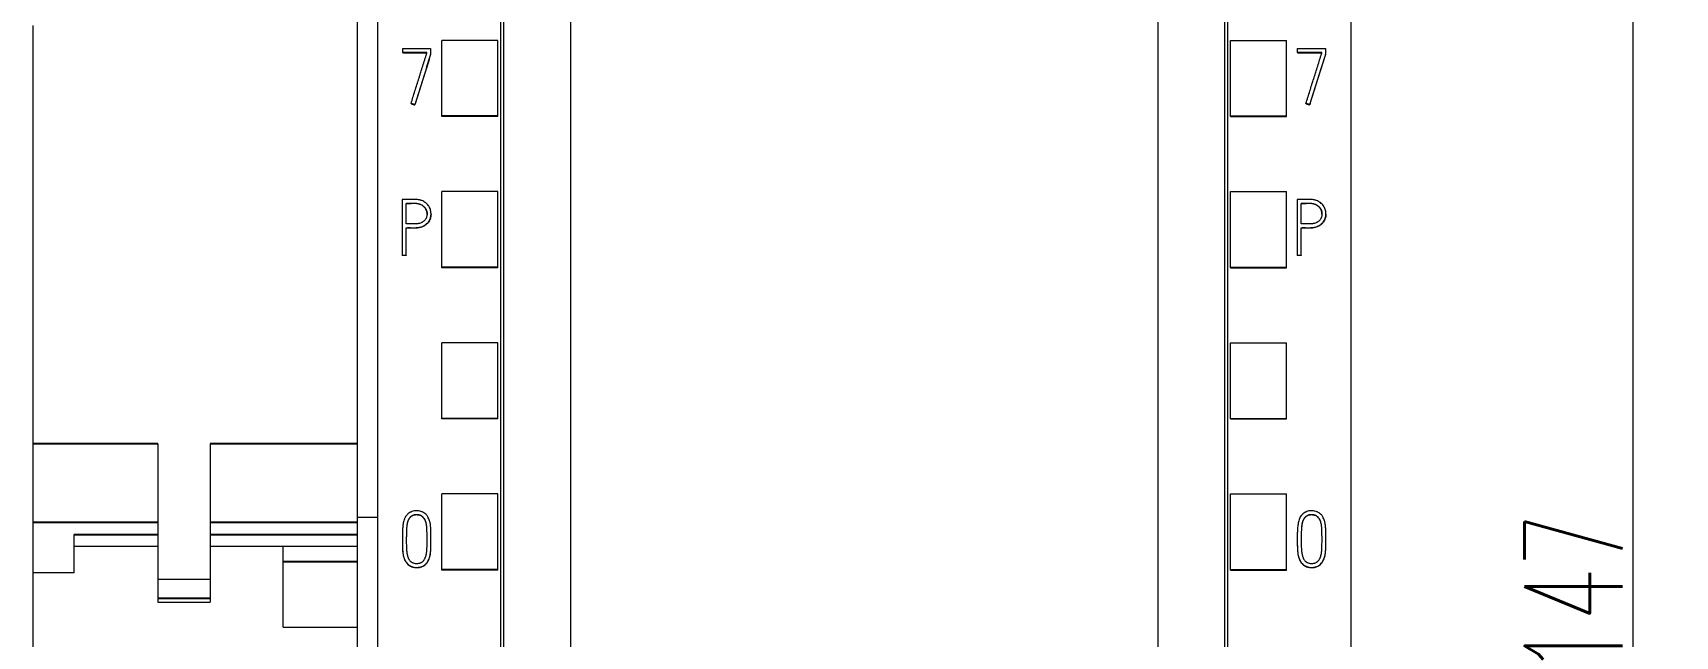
# Model space of a CAD drawing. Header units: millimetres. Extents: x 0 to 594, y 0 to 420.
# Drawn here: x 223 to 281.8, y 297.6 to 319.1 of the extents above; entities that cross this region are included whole.
import ezdxf

# ---------------------------------------------------------------- set-up
doc = ezdxf.new("R2010")
doc.units = ezdxf.units.MM
doc.layers.add('1', color=7, linetype='Continuous')
doc.layers.add('106', color=7, linetype='Continuous')
doc.styles.add('latin_extended', font='simplex.shx')
doc.dimstyles.get("Standard").update_dxf_attribs({"dimtxt": 0.18, "dimasz": 0.18, "dimexe": 0.18, "dimexo": 0.0625, "dimgap": 0.09, "dimtad": 0, "dimtih": 1, "dimtoh": 1, "dimdec": 4, "dimzin": 0, "dimdsep": 46, "dimtxsty": 'Standard', "dimcen": 0.09, "dimadec": 0, "dimazin": 0, "dimtfac": 1, "dimtdec": 4, "dimtofl": 0, "dimtmove": 0, "dimatfit": 3, "dimfxl": 1, "dimtolj": 1, "dimtzin": 0, "dimarcsym": 0})

# ---------------------------------------------------------------- blocks, each defined once
blk = doc.blocks.new('_U1')
at = {"layer": '106', "color": 7, "lineweight": 13}
for p, q in [((265.171041, 372.600565), (281.770981, 372.600565)), ((280.270981, 225.600565), (280.270981, 372.600565)), ((268.571777, 225.600565), (281.770981, 225.600565))]:
    blk.add_line(p, q, dxfattribs=at)
at = {"layer": '106', "color": 7, "lineweight": 25}
for points in [[(280.270981, 372.600565), (280.731765, 369.100567), (279.810197, 369.100564)], [(280.270981, 225.600565), (279.810197, 229.100564), (280.731765, 229.100567)]]:
    blk.add_solid(points, dxfattribs=at)
at = {"layer": '106', "color": 7, "linetype": 'Continuous', "lineweight": 18, "insert": (279.885428, 296.176223), "char_height": 3.5, "attachment_point": 7, "rotation": 90, "line_spacing_factor": 0.963855, "style": 'latin_extended'}
blk.add_mtext('\\W0.6447;147', dxfattribs=at)

msp = doc.modelspace()

# ---------------------------------------------------------------- linework, layer by layer
at = {"layer": '1', "color": 7, "linetype": 'Continuous', "lineweight": 13}
for p, q in [((235.371, 360.281), (235.371, 246.863)), ((270.171, 360.281), (270.171, 246.863)), ((239.771, 358.001), (239.771, 249.185)), ((265.771, 249.185), (265.771, 358.001)), ((234.646, 319.901), (234.646, 301.834)), ((223.046, 319.409), (223.046, 304.465)), ((236.272, 318.44), (236.272, 318.581)), ((236.272, 318.581), (237.27, 318.581)), ((237.132, 318.44), (236.272, 318.44)), ((236.272, 318.44), (236.272, 318.434)), ((236.272, 318.434), (237.132, 318.434)), ((237.132, 318.401), (237.132, 318.44)), ((237.27, 318.581), (237.27, 318.379)), ((237.27, 318.379), (237.27, 318.373)), ((237.671, 316.173), (237.671, 318.875)), ((239.671, 318.875), (237.671, 318.875)), ((239.671, 316.173), (239.671, 318.875)), ((265.871, 316.173), (265.871, 318.875)), ((265.871, 318.875), (267.871, 318.875)), ((267.871, 316.173), (267.871, 318.875)), ((268.272, 318.44), (268.272, 318.581)), ((268.272, 318.581), (269.27, 318.581)), ((268.272, 318.44), (268.272, 318.434)), ((269.132, 318.44), (268.272, 318.44)), ((268.272, 318.434), (269.132, 318.434)), ((269.132, 318.401), (269.132, 318.44)), ((269.27, 318.581), (269.27, 318.379)), ((269.27, 318.379), (269.27, 318.373)), ((236.569, 316.62), (236.569, 316.614)), ((236.702, 316.576), (236.702, 316.57)), ((268.569, 316.62), (268.569, 316.614)), ((268.702, 316.576), (268.702, 316.57)), ((239.671, 316.173), (237.671, 316.173)), ((237.671, 316.15), (237.671, 316.173)), ((239.671, 316.15), (237.671, 316.15)), ((239.671, 316.15), (239.671, 316.173)), ((265.871, 316.15), (265.871, 316.173)), ((265.871, 316.173), (267.871, 316.173)), ((265.871, 316.15), (267.871, 316.15)), ((267.871, 316.15), (267.871, 316.173)), ((236.258, 313.193), (236.258, 311.198)), ((236.399, 312.318), (236.399, 313.052)), ((237.671, 310.771), (237.671, 313.473)), ((239.671, 313.473), (237.671, 313.473)), ((239.671, 310.771), (239.671, 313.473)), ((265.871, 310.771), (265.871, 313.473)), ((265.871, 313.473), (267.871, 313.473)), ((267.871, 310.771), (267.871, 313.473)), ((268.258, 313.193), (268.258, 311.198)), ((268.399, 312.318), (268.399, 313.052)), ((237.284, 312.666), (237.284, 312.672)), ((269.284, 312.666), (269.284, 312.672)), ((236.399, 311.198), (236.399, 312.177)), ((268.399, 311.198), (268.399, 312.177)), ((236.258, 311.198), (236.258, 311.192)), ((236.258, 311.198), (236.399, 311.198)), ((236.399, 311.192), (236.258, 311.192)), ((236.399, 311.198), (236.399, 311.192)), ((239.671, 310.771), (237.671, 310.771)), ((237.671, 310.75), (237.671, 310.771)), ((239.671, 310.75), (237.671, 310.75)), ((239.671, 310.75), (239.671, 310.771)), ((265.871, 310.75), (265.871, 310.771)), ((265.871, 310.771), (267.871, 310.771)), ((265.871, 310.75), (267.871, 310.75)), ((267.871, 310.75), (267.871, 310.771)), ((268.258, 311.198), (268.399, 311.198)), ((268.258, 311.198), (268.258, 311.192)), ((268.399, 311.192), (268.258, 311.192)), ((268.399, 311.198), (268.399, 311.192)), ((237.671, 305.37), (237.671, 308.071)), ((239.671, 308.071), (237.671, 308.071)), ((239.671, 305.37), (239.671, 308.071)), ((265.871, 305.37), (265.871, 308.071)), ((265.871, 308.071), (267.871, 308.071)), ((267.871, 305.37), (267.871, 308.071)), ((239.671, 305.37), (237.671, 305.37)), ((237.671, 305.35), (237.671, 305.37)), ((239.671, 305.35), (237.671, 305.35)), ((239.671, 305.35), (239.671, 305.37)), ((265.871, 305.37), (267.871, 305.37)), ((265.871, 305.35), (265.871, 305.37)), ((265.871, 305.35), (267.871, 305.35)), ((267.871, 305.35), (267.871, 305.37)), ((227.511, 304.465), (227.511, 299.629)), ((229.381, 304.465), (229.381, 299.629)), ((237.671, 299.968), (237.671, 302.67)), ((239.671, 302.67), (237.671, 302.67)), ((239.671, 299.968), (239.671, 302.67)), ((265.871, 299.968), (265.871, 302.67)), ((265.871, 302.67), (267.871, 302.67)), ((267.871, 299.968), (267.871, 302.67)), ((223.046, 301.646), (223.046, 299.853)), ((234.646, 301.834), (234.646, 296.044)), ((235.371, 301.834), (234.646, 301.834)), ((224.519, 299.853), (224.519, 301.223)), ((224.519, 300.801), (227.511, 300.801)), ((224.519, 300.801), (227.511, 300.801)), ((229.381, 300.801), (231.997, 300.801)), ((229.381, 300.801), (234.646, 300.801)), ((231.997, 300.262), (231.997, 300.801)), ((231.997, 300.801), (234.646, 300.801)), ((236.259, 301.069), (236.259, 301.063)), ((237.283, 301.021), (237.283, 301.027)), ((268.259, 301.069), (268.259, 301.063)), ((269.283, 301.021), (269.283, 301.027)), ((231.997, 297.915), (231.997, 300.262)), ((223.046, 299.853), (223.046, 262.501)), ((224.519, 299.853), (223.046, 299.853)), ((227.511, 299.629), (227.511, 298.952)), ((227.511, 299.629), (229.381, 299.629)), ((229.381, 299.629), (229.381, 298.952)), ((237.671, 299.95), (237.671, 299.968)), ((239.671, 299.968), (237.671, 299.968)), ((239.671, 299.95), (237.671, 299.95)), ((239.671, 299.95), (239.671, 299.968)), ((265.871, 299.95), (265.871, 299.968)), ((265.871, 299.968), (267.871, 299.968)), ((265.871, 299.95), (267.871, 299.95)), ((267.871, 299.95), (267.871, 299.968)), ((227.511, 298.801), (229.381, 298.801)), ((231.997, 297.915), (234.646, 297.915))]:
    msp.add_line(p, q, dxfattribs=at)
at = {"layer": '1', "color": 7, "linetype": 'Continuous', "lineweight": 25}
for p, q in [((227.511, 304.465), (223.046, 304.465)), ((234.646, 304.465), (229.381, 304.465)), ((227.511, 301.646), (223.046, 301.646)), ((234.646, 301.646), (229.381, 301.646)), ((224.519, 301.223), (227.511, 301.223)), ((229.381, 301.223), (234.646, 301.223)), ((231.997, 300.262), (234.646, 300.262)), ((227.511, 298.952), (229.381, 298.952))]:
    msp.add_line(p, q, dxfattribs=at)
at = {"layer": '1', "color": 7, "linetype": 'Continuous', "lineweight": 13}
for centre, major_axis, ratio, start_param, end_param in [((232.282, 240.702), (313.738, 999.409), 0.017713, 1.498557, 1.500366), ((232.353, 241.832), (311.41, 991.927), 0.017584, 1.499077, 1.5009), ((264.248, 240.147), (314.869, 1003.042), 0.017776, 1.498303, 1.500106), ((264.302, 240.999), (313.115, 997.405), 0.01768, 1.498694, 1.500508)]:
    msp.add_ellipse(centre, major_axis=major_axis, ratio=ratio, start_param=start_param, end_param=end_param, dxfattribs=at)
for points, knots in [([(239.871, 358.186), (239.871, 355.142), (239.871, 345.572), (239.871, 331.402), (239.871, 316.836), (239.871, 302.626), (239.871, 288.332), (239.871, 272.845), (239.871, 260.206), (239.871, 252.241), (239.871, 248.9)], [0, 0, 0, 0, 0.083934, 0.263736, 0.389889, 0.484142, 0.653794, 0.78188, 0.908517, 1, 1, 1, 1]), ([(265.671, 248.9), (265.671, 252.241), (265.671, 260.206), (265.671, 272.845), (265.671, 288.332), (265.671, 302.626), (265.671, 316.836), (265.671, 331.402), (265.671, 345.572), (265.671, 355.142), (265.671, 358.186)], [0, 0, 0, 0, 0.091483, 0.21812, 0.346206, 0.515858, 0.610111, 0.736264, 0.916066, 1, 1, 1, 1]), ([(242.271, 355.121), (242.271, 353.098), (242.271, 344.549), (242.271, 331.402), (242.271, 316.836), (242.271, 302.626), (242.271, 288.332), (242.271, 272.845), (242.271, 260.087), (242.271, 251.205), (242.271, 246.948), (242.271, 246.15)], [0, 0, 0, 0, 0.055935, 0.236292, 0.362833, 0.457376, 0.627551, 0.756032, 0.883059, 0.978086, 1, 1, 1, 1]), ([(263.271, 355.121), (263.271, 353.098), (263.271, 344.549), (263.271, 331.402), (263.271, 316.836), (263.271, 302.626), (263.271, 288.332), (263.271, 272.845), (263.271, 260.087), (263.271, 251.205), (263.271, 246.948), (263.271, 246.15)], [0, 0, 0, 0, 0.055935, 0.236292, 0.362833, 0.457376, 0.627551, 0.756032, 0.883059, 0.978086, 1, 1, 1, 1]), ([(236.569, 316.62), (236.615, 316.768), (236.662, 316.917), (236.732, 317.14), (236.756, 317.214), (236.802, 317.363), (236.825, 317.437), (236.86, 317.548), (236.872, 317.585), (236.896, 317.659), (236.907, 317.697), (236.943, 317.808), (236.966, 317.882), (237.013, 318.031), (237.036, 318.105), (237.071, 318.216), (237.083, 318.253), (237.101, 318.309), (237.107, 318.327), (237.116, 318.355), (237.119, 318.364), (237.125, 318.383), (237.128, 318.392), (237.132, 318.401)], [0, 0, 0, 0, 0.25, 0.25, 0.375, 0.375, 0.5, 0.5, 0.5625, 0.5625, 0.625, 0.625, 0.75, 0.75, 0.875, 0.875, 0.9375, 0.9375, 0.96875, 0.96875, 0.984375, 0.984375, 1, 1, 1, 1]), ([(268.569, 316.62), (268.615, 316.768), (268.662, 316.917), (268.732, 317.14), (268.756, 317.214), (268.802, 317.363), (268.825, 317.437), (268.86, 317.548), (268.872, 317.585), (268.896, 317.659), (268.907, 317.697), (268.943, 317.808), (268.966, 317.882), (269.013, 318.031), (269.036, 318.105), (269.071, 318.216), (269.083, 318.253), (269.101, 318.309), (269.107, 318.327), (269.116, 318.355), (269.119, 318.364), (269.125, 318.383), (269.128, 318.392), (269.132, 318.401)], [0, 0, 0, 0, 0.25, 0.25, 0.375, 0.375, 0.5, 0.5, 0.5625, 0.5625, 0.625, 0.625, 0.75, 0.75, 0.875, 0.875, 0.9375, 0.9375, 0.96875, 0.96875, 0.984375, 0.984375, 1, 1, 1, 1]), ([(236.399, 312.177), (236.451, 312.177), (236.503, 312.178), (236.606, 312.177), (236.658, 312.176), (236.735, 312.178), (236.761, 312.179), (236.799, 312.182), (236.812, 312.183), (236.838, 312.187), (236.851, 312.189), (236.889, 312.196), (236.914, 312.202), (236.963, 312.218), (236.987, 312.227), (237.022, 312.245), (237.034, 312.251), (237.056, 312.264), (237.067, 312.271), (237.099, 312.293), (237.119, 312.309), (237.147, 312.336), (237.156, 312.345), (237.173, 312.364), (237.182, 312.374), (237.205, 312.405), (237.219, 312.427), (237.237, 312.461), (237.242, 312.473), (237.252, 312.497), (237.257, 312.509), (237.269, 312.546), (237.274, 312.571), (237.28, 312.609), (237.282, 312.622), (237.284, 312.648), (237.284, 312.661), (237.284, 312.7), (237.282, 312.725), (237.276, 312.763), (237.274, 312.776), (237.268, 312.801), (237.265, 312.814), (237.253, 312.851), (237.244, 312.875), (237.227, 312.91), (237.221, 312.921), (237.208, 312.943), (237.201, 312.954), (237.179, 312.986), (237.162, 313.006), (237.127, 313.043), (237.108, 313.061), (237.077, 313.084), (237.066, 313.092), (237.044, 313.106), (237.033, 313.113), (236.999, 313.131), (236.976, 313.142), (236.939, 313.155), (236.927, 313.159), (236.902, 313.167), (236.889, 313.17), (236.827, 313.184), (236.775, 313.19), (236.698, 313.194), (236.672, 313.195), (236.62, 313.195), (236.569, 313.194), (236.517, 313.193), (236.465, 313.192), (236.387, 313.192), (236.31, 313.193), (236.258, 313.193)], [0, 0, 0, 0, 0.0625, 0.0625, 0.125, 0.125, 0.15625, 0.15625, 0.171875, 0.171875, 0.1875, 0.1875, 0.21875, 0.21875, 0.25, 0.25, 0.265625, 0.265625, 0.28125, 0.28125, 0.3125, 0.3125, 0.328125, 0.328125, 0.34375, 0.34375, 0.375, 0.375, 0.390625, 0.390625, 0.40625, 0.40625, 0.4375, 0.4375, 0.453125, 0.453125, 0.46875, 0.46875, 0.5, 0.5, 0.515625, 0.515625, 0.53125, 0.53125, 0.5625, 0.5625, 0.578125, 0.578125, 0.59375, 0.59375, 0.625, 0.625, 0.65625, 0.65625, 0.671875, 0.671875, 0.6875, 0.6875, 0.71875, 0.71875, 0.734375, 0.734375, 0.75, 0.75, 0.8125, 0.8125, 0.84375, 0.84375, 0.875, 0.90625, 0.90625, 0.9375, 1, 1, 1, 1]), ([(236.399, 313.052), (236.438, 313.052), (236.477, 313.052), (236.535, 313.051), (236.554, 313.052), (236.593, 313.052), (236.612, 313.053), (236.67, 313.054), (236.709, 313.055), (236.767, 313.051), (236.786, 313.049), (236.825, 313.042), (236.844, 313.038), (236.872, 313.029), (236.882, 313.026), (236.901, 313.019), (236.91, 313.015), (236.937, 313.003), (236.954, 312.994), (236.979, 312.978), (236.988, 312.972), (237.004, 312.96), (237.011, 312.954), (237.034, 312.934), (237.047, 312.92), (237.066, 312.897), (237.072, 312.89), (237.084, 312.873), (237.089, 312.865), (237.104, 312.839), (237.112, 312.821), (237.123, 312.793), (237.126, 312.784), (237.131, 312.765), (237.134, 312.755), (237.139, 312.726), (237.142, 312.706), (237.143, 312.676), (237.143, 312.666), (237.142, 312.647), (237.141, 312.637), (237.137, 312.607), (237.133, 312.588), (237.124, 312.56), (237.121, 312.55), (237.113, 312.532), (237.109, 312.523), (237.095, 312.496), (237.084, 312.48), (237.066, 312.456), (237.059, 312.449), (237.046, 312.434), (237.038, 312.427), (237.016, 312.407), (237, 312.395), (236.975, 312.38), (236.966, 312.375), (236.949, 312.365), (236.94, 312.361), (236.912, 312.349), (236.893, 312.343), (236.865, 312.335), (236.855, 312.333), (236.835, 312.329), (236.825, 312.327), (236.796, 312.323), (236.776, 312.321), (236.736, 312.319), (236.717, 312.318), (236.677, 312.318), (236.637, 312.318), (236.598, 312.318), (236.558, 312.318), (236.538, 312.319), (236.479, 312.319), (236.439, 312.318), (236.399, 312.318)], [0, 0, 0, 0, 0.0625, 0.0625, 0.09375, 0.09375, 0.125, 0.125, 0.1875, 0.1875, 0.21875, 0.21875, 0.25, 0.25, 0.265625, 0.265625, 0.28125, 0.28125, 0.3125, 0.3125, 0.328125, 0.328125, 0.34375, 0.34375, 0.375, 0.375, 0.390625, 0.390625, 0.40625, 0.40625, 0.4375, 0.4375, 0.453125, 0.453125, 0.46875, 0.46875, 0.5, 0.5, 0.515625, 0.515625, 0.53125, 0.53125, 0.5625, 0.5625, 0.578125, 0.578125, 0.59375, 0.59375, 0.625, 0.625, 0.640625, 0.640625, 0.65625, 0.65625, 0.6875, 0.6875, 0.703125, 0.703125, 0.71875, 0.71875, 0.75, 0.75, 0.765625, 0.765625, 0.78125, 0.78125, 0.8125, 0.8125, 0.84375, 0.84375, 0.875, 0.90625, 0.90625, 0.9375, 0.9375, 1, 1, 1, 1]), ([(237.143, 312.667), (237.143, 312.67), (237.143, 312.673), (237.142, 312.686), (237.142, 312.696), (237.14, 312.715), (237.138, 312.725), (237.133, 312.754), (237.127, 312.773), (237.117, 312.801), (237.114, 312.81), (237.105, 312.828), (237.092, 312.855), (237.076, 312.879), (237.057, 312.903), (237.051, 312.91), (237.037, 312.924), (237.03, 312.931), (237.008, 312.951), (236.992, 312.963), (236.967, 312.979), (236.959, 312.985), (236.941, 312.994), (236.932, 312.999), (236.905, 313.011), (236.887, 313.019), (236.849, 313.03), (236.83, 313.035), (236.791, 313.042), (236.771, 313.044), (236.713, 313.048), (236.673, 313.048), (236.615, 313.047), (236.595, 313.046), (236.556, 313.045), (236.536, 313.045), (236.478, 313.045), (236.439, 313.046), (236.399, 313.045)], [0, 0, 0, 0, 0.009533, 0.009533, 0.040485, 0.040485, 0.071437, 0.071437, 0.133342, 0.133342, 0.164294, 0.164294, 0.195246, 0.25715, 0.25715, 0.288102, 0.288102, 0.319054, 0.319054, 0.380958, 0.380958, 0.41191, 0.41191, 0.442862, 0.442862, 0.504767, 0.504767, 0.566671, 0.566671, 0.628575, 0.628575, 0.752383, 0.752383, 0.814287, 0.814287, 0.876192, 0.876192, 1, 1, 1, 1]), ([(268.399, 312.177), (268.451, 312.177), (268.503, 312.178), (268.606, 312.177), (268.658, 312.176), (268.735, 312.178), (268.761, 312.179), (268.799, 312.182), (268.812, 312.183), (268.838, 312.187), (268.851, 312.189), (268.889, 312.196), (268.914, 312.202), (268.963, 312.218), (268.987, 312.227), (269.022, 312.245), (269.034, 312.251), (269.056, 312.264), (269.067, 312.271), (269.099, 312.293), (269.119, 312.309), (269.147, 312.336), (269.156, 312.345), (269.173, 312.364), (269.182, 312.374), (269.205, 312.405), (269.219, 312.427), (269.237, 312.461), (269.242, 312.473), (269.252, 312.497), (269.257, 312.509), (269.269, 312.546), (269.274, 312.571), (269.28, 312.609), (269.282, 312.622), (269.284, 312.648), (269.284, 312.661), (269.284, 312.7), (269.282, 312.725), (269.276, 312.763), (269.274, 312.776), (269.268, 312.801), (269.265, 312.814), (269.253, 312.851), (269.244, 312.875), (269.227, 312.91), (269.221, 312.921), (269.208, 312.943), (269.201, 312.954), (269.179, 312.986), (269.162, 313.006), (269.127, 313.043), (269.108, 313.061), (269.077, 313.084), (269.066, 313.092), (269.044, 313.106), (269.033, 313.113), (268.999, 313.131), (268.976, 313.142), (268.939, 313.155), (268.927, 313.159), (268.902, 313.167), (268.889, 313.17), (268.827, 313.184), (268.775, 313.19), (268.698, 313.194), (268.672, 313.195), (268.62, 313.195), (268.569, 313.194), (268.517, 313.193), (268.465, 313.192), (268.387, 313.192), (268.31, 313.193), (268.258, 313.193)], [0, 0, 0, 0, 0.0625, 0.0625, 0.125, 0.125, 0.15625, 0.15625, 0.171875, 0.171875, 0.1875, 0.1875, 0.21875, 0.21875, 0.25, 0.25, 0.265625, 0.265625, 0.28125, 0.28125, 0.3125, 0.3125, 0.328125, 0.328125, 0.34375, 0.34375, 0.375, 0.375, 0.390625, 0.390625, 0.40625, 0.40625, 0.4375, 0.4375, 0.453125, 0.453125, 0.46875, 0.46875, 0.5, 0.5, 0.515625, 0.515625, 0.53125, 0.53125, 0.5625, 0.5625, 0.578125, 0.578125, 0.59375, 0.59375, 0.625, 0.625, 0.65625, 0.65625, 0.671875, 0.671875, 0.6875, 0.6875, 0.71875, 0.71875, 0.734375, 0.734375, 0.75, 0.75, 0.8125, 0.8125, 0.84375, 0.84375, 0.875, 0.90625, 0.90625, 0.9375, 1, 1, 1, 1]), ([(268.399, 313.052), (268.438, 313.052), (268.477, 313.052), (268.535, 313.051), (268.554, 313.052), (268.593, 313.052), (268.612, 313.053), (268.67, 313.054), (268.709, 313.055), (268.767, 313.051), (268.786, 313.049), (268.825, 313.042), (268.844, 313.038), (268.872, 313.029), (268.882, 313.026), (268.901, 313.019), (268.91, 313.015), (268.937, 313.003), (268.954, 312.994), (268.979, 312.978), (268.988, 312.972), (269.004, 312.96), (269.011, 312.954), (269.034, 312.934), (269.047, 312.92), (269.066, 312.897), (269.072, 312.89), (269.084, 312.873), (269.089, 312.865), (269.104, 312.839), (269.112, 312.821), (269.123, 312.793), (269.126, 312.784), (269.131, 312.765), (269.134, 312.755), (269.139, 312.726), (269.142, 312.706), (269.143, 312.676), (269.143, 312.666), (269.142, 312.647), (269.141, 312.637), (269.137, 312.607), (269.133, 312.588), (269.124, 312.56), (269.121, 312.55), (269.113, 312.532), (269.109, 312.523), (269.095, 312.496), (269.084, 312.48), (269.066, 312.456), (269.059, 312.449), (269.046, 312.434), (269.038, 312.427), (269.016, 312.407), (269, 312.395), (268.975, 312.38), (268.966, 312.375), (268.949, 312.365), (268.94, 312.361), (268.912, 312.349), (268.893, 312.343), (268.865, 312.335), (268.855, 312.333), (268.835, 312.329), (268.825, 312.327), (268.796, 312.323), (268.776, 312.321), (268.736, 312.319), (268.717, 312.318), (268.677, 312.318), (268.637, 312.318), (268.598, 312.318), (268.558, 312.318), (268.538, 312.319), (268.479, 312.319), (268.439, 312.318), (268.399, 312.318)], [0, 0, 0, 0, 0.0625, 0.0625, 0.09375, 0.09375, 0.125, 0.125, 0.1875, 0.1875, 0.21875, 0.21875, 0.25, 0.25, 0.265625, 0.265625, 0.28125, 0.28125, 0.3125, 0.3125, 0.328125, 0.328125, 0.34375, 0.34375, 0.375, 0.375, 0.390625, 0.390625, 0.40625, 0.40625, 0.4375, 0.4375, 0.453125, 0.453125, 0.46875, 0.46875, 0.5, 0.5, 0.515625, 0.515625, 0.53125, 0.53125, 0.5625, 0.5625, 0.578125, 0.578125, 0.59375, 0.59375, 0.625, 0.625, 0.640625, 0.640625, 0.65625, 0.65625, 0.6875, 0.6875, 0.703125, 0.703125, 0.71875, 0.71875, 0.75, 0.75, 0.765625, 0.765625, 0.78125, 0.78125, 0.8125, 0.8125, 0.84375, 0.84375, 0.875, 0.90625, 0.90625, 0.9375, 0.9375, 1, 1, 1, 1]), ([(269.143, 312.667), (269.143, 312.67), (269.143, 312.673), (269.142, 312.686), (269.142, 312.696), (269.14, 312.715), (269.138, 312.725), (269.133, 312.754), (269.127, 312.773), (269.117, 312.801), (269.114, 312.81), (269.105, 312.828), (269.092, 312.855), (269.076, 312.879), (269.057, 312.903), (269.051, 312.91), (269.037, 312.924), (269.03, 312.931), (269.008, 312.951), (268.992, 312.963), (268.967, 312.979), (268.959, 312.985), (268.941, 312.994), (268.932, 312.999), (268.905, 313.011), (268.887, 313.019), (268.849, 313.03), (268.83, 313.035), (268.791, 313.042), (268.771, 313.044), (268.713, 313.048), (268.673, 313.048), (268.615, 313.047), (268.595, 313.046), (268.556, 313.045), (268.536, 313.045), (268.478, 313.045), (268.439, 313.046), (268.399, 313.045)], [0, 0, 0, 0, 0.009533, 0.009533, 0.040485, 0.040485, 0.071437, 0.071437, 0.133342, 0.133342, 0.164294, 0.164294, 0.195246, 0.25715, 0.25715, 0.288102, 0.288102, 0.319054, 0.319054, 0.380958, 0.380958, 0.41191, 0.41191, 0.442862, 0.442862, 0.504767, 0.504767, 0.566671, 0.566671, 0.628575, 0.628575, 0.752383, 0.752383, 0.814287, 0.814287, 0.876192, 0.876192, 1, 1, 1, 1]), ([(237.284, 312.667), (237.284, 312.642), (237.282, 312.617), (237.277, 312.579), (237.274, 312.566), (237.268, 312.541), (237.265, 312.529), (237.253, 312.492), (237.243, 312.468), (237.22, 312.422), (237.206, 312.4), (237.182, 312.369), (237.174, 312.359), (237.157, 312.34), (237.148, 312.331), (237.12, 312.304), (237.1, 312.288), (237.068, 312.265), (237.057, 312.258), (237.034, 312.245), (237.023, 312.239), (236.988, 312.222), (236.964, 312.212), (236.927, 312.2), (236.915, 312.196), (236.89, 312.19), (236.877, 312.187), (236.813, 312.176), (236.762, 312.172), (236.658, 312.17), (236.607, 312.171), (236.503, 312.172), (236.451, 312.171), (236.399, 312.171)], [0, 0, 0, 0, 0.065171, 0.065171, 0.098558, 0.098558, 0.131944, 0.131944, 0.198718, 0.198718, 0.265491, 0.265491, 0.298878, 0.298878, 0.332265, 0.332265, 0.399038, 0.399038, 0.432425, 0.432425, 0.465812, 0.465812, 0.532585, 0.532585, 0.565972, 0.565972, 0.599359, 0.599359, 0.732906, 0.732906, 0.866453, 0.866453, 1, 1, 1, 1]), ([(269.284, 312.667), (269.284, 312.642), (269.282, 312.617), (269.277, 312.579), (269.274, 312.566), (269.268, 312.541), (269.265, 312.529), (269.253, 312.492), (269.243, 312.468), (269.22, 312.422), (269.206, 312.4), (269.182, 312.369), (269.174, 312.359), (269.157, 312.34), (269.148, 312.331), (269.12, 312.304), (269.1, 312.288), (269.068, 312.265), (269.057, 312.258), (269.034, 312.245), (269.023, 312.239), (268.988, 312.222), (268.964, 312.212), (268.927, 312.2), (268.915, 312.196), (268.89, 312.19), (268.877, 312.187), (268.813, 312.176), (268.762, 312.172), (268.658, 312.17), (268.607, 312.171), (268.503, 312.172), (268.451, 312.171), (268.399, 312.171)], [0, 0, 0, 0, 0.065171, 0.065171, 0.098558, 0.098558, 0.131944, 0.131944, 0.198718, 0.198718, 0.265491, 0.265491, 0.298878, 0.298878, 0.332265, 0.332265, 0.399038, 0.399038, 0.432425, 0.432425, 0.465812, 0.465812, 0.532585, 0.532585, 0.565972, 0.565972, 0.599359, 0.599359, 0.732906, 0.732906, 0.866453, 0.866453, 1, 1, 1, 1]), ([(236.6, 302.041), (236.625, 302.05), (236.651, 302.057), (236.704, 302.067), (236.731, 302.069), (236.785, 302.07), (236.812, 302.068), (236.865, 302.061), (236.892, 302.055), (236.931, 302.044), (236.943, 302.04), (236.969, 302.03), (236.993, 302.02), (237.017, 302.007), (237.034, 301.997), (237.04, 301.993), (237.051, 301.985), (237.057, 301.982), (237.084, 301.961), (237.103, 301.943), (237.13, 301.912), (237.138, 301.902), (237.154, 301.88), (237.161, 301.869), (237.182, 301.834), (237.194, 301.81), (237.216, 301.761), (237.225, 301.736), (237.237, 301.697), (237.24, 301.684), (237.247, 301.658), (237.256, 301.619), (237.27, 301.528), (237.276, 301.448), (237.28, 301.343), (237.281, 301.29), (237.283, 301.184), (237.283, 301.131), (237.283, 301.025), (237.283, 300.919), (237.281, 300.813), (237.278, 300.707), (237.276, 300.654), (237.265, 300.549), (237.256, 300.496), (237.239, 300.431), (237.235, 300.418), (237.227, 300.392), (237.223, 300.38), (237.209, 300.342), (237.198, 300.317), (237.179, 300.281), (237.173, 300.269), (237.159, 300.246), (237.152, 300.234), (237.128, 300.202), (237.111, 300.181), (237.082, 300.153), (237.072, 300.144), (237.056, 300.132), (237.05, 300.128), (237.039, 300.12), (237.033, 300.116), (237.005, 300.099), (236.98, 300.087), (236.942, 300.073), (236.929, 300.068), (236.903, 300.061), (236.89, 300.058), (236.85, 300.05), (236.824, 300.047), (236.783, 300.045), (236.77, 300.045), (236.742, 300.046), (236.729, 300.047), (236.688, 300.052), (236.662, 300.057), (236.623, 300.067), (236.61, 300.071), (236.585, 300.08), (236.572, 300.085), (236.535, 300.102), (236.512, 300.116), (236.479, 300.14), (236.468, 300.148), (236.448, 300.167), (236.438, 300.176), (236.411, 300.206), (236.395, 300.228), (236.373, 300.262), (236.366, 300.274), (236.353, 300.297), (236.347, 300.31), (236.33, 300.346), (236.321, 300.371), (236.309, 300.41), (236.305, 300.423), (236.298, 300.449), (236.295, 300.462), (236.287, 300.502), (236.282, 300.529), (236.264, 300.662), (236.262, 300.769), (236.26, 300.929), (236.259, 300.983), (236.259, 301.09), (236.259, 301.143), (236.26, 301.25), (236.261, 301.304), (236.266, 301.411), (236.27, 301.464), (236.281, 301.57), (236.288, 301.623), (236.306, 301.701), (236.313, 301.727), (236.327, 301.766), (236.332, 301.779), (236.343, 301.804), (236.349, 301.816), (236.369, 301.852), (236.384, 301.875), (236.41, 301.907), (236.419, 301.918), (236.438, 301.937), (236.448, 301.947), (236.479, 301.974), (236.501, 301.99), (236.537, 302.012), (236.549, 302.018), (236.568, 302.027), (236.577, 302.032), (236.589, 302.036), (236.593, 302.038), (236.597, 302.039), (236.598, 302.04), (236.6, 302.041)], [0, 0, 0, 0, 0.015625, 0.015625, 0.03125, 0.03125, 0.046875, 0.046875, 0.0625, 0.0625, 0.070312, 0.070312, 0.078125, 0.085937, 0.085937, 0.089844, 0.089844, 0.09375, 0.09375, 0.109375, 0.109375, 0.117187, 0.117187, 0.125, 0.125, 0.140625, 0.140625, 0.15625, 0.15625, 0.164062, 0.164062, 0.171875, 0.1875, 0.21875, 0.21875, 0.25, 0.25, 0.28125, 0.28125, 0.3125, 0.34375, 0.34375, 0.375, 0.375, 0.40625, 0.40625, 0.414062, 0.414062, 0.421875, 0.421875, 0.4375, 0.4375, 0.445312, 0.445312, 0.453125, 0.453125, 0.46875, 0.46875, 0.476562, 0.476562, 0.480469, 0.480469, 0.484375, 0.484375, 0.5, 0.5, 0.507812, 0.507812, 0.515625, 0.515625, 0.53125, 0.53125, 0.539062, 0.539062, 0.546875, 0.546875, 0.5625, 0.5625, 0.570312, 0.570312, 0.578125, 0.578125, 0.59375, 0.59375, 0.601562, 0.601562, 0.609375, 0.609375, 0.625, 0.625, 0.632812, 0.632812, 0.640625, 0.640625, 0.65625, 0.65625, 0.664062, 0.664062, 0.671875, 0.671875, 0.6875, 0.6875, 0.75, 0.75, 0.78125, 0.78125, 0.8125, 0.8125, 0.84375, 0.84375, 0.875, 0.875, 0.90625, 0.90625, 0.921875, 0.921875, 0.929687, 0.929687, 0.9375, 0.9375, 0.953125, 0.953125, 0.960937, 0.960937, 0.96875, 0.96875, 0.984375, 0.984375, 0.992188, 0.992188, 0.996094, 0.998047, 0.999023, 0.999023, 1, 1, 1, 1]), ([(236.943, 301.888), (236.963, 301.877), (236.98, 301.863), (237.012, 301.832), (237.027, 301.814), (237.052, 301.777), (237.063, 301.758), (237.082, 301.717), (237.09, 301.696), (237.112, 301.633), (237.12, 301.589), (237.129, 301.523), (237.131, 301.501), (237.134, 301.456), (237.135, 301.434), (237.141, 301.322), (237.143, 301.233), (237.145, 301.054), (237.144, 300.965), (237.142, 300.831), (237.141, 300.764), (237.138, 300.697), (237.134, 300.652), (237.132, 300.63), (237.124, 300.563), (237.116, 300.52), (237.099, 300.455), (237.093, 300.433), (237.081, 300.402), (237.077, 300.391), (237.068, 300.371), (237.059, 300.35), (237.048, 300.331), (237.036, 300.312), (237.029, 300.303), (237.008, 300.276), (236.992, 300.261), (236.965, 300.24), (236.955, 300.234), (236.936, 300.223), (236.926, 300.218), (236.905, 300.21), (236.894, 300.206), (236.873, 300.199), (236.862, 300.197), (236.829, 300.19), (236.807, 300.188), (236.773, 300.187), (236.762, 300.187), (236.739, 300.188), (236.728, 300.189), (236.695, 300.193), (236.673, 300.198), (236.641, 300.208), (236.631, 300.212), (236.61, 300.221), (236.59, 300.232), (236.572, 300.244), (236.558, 300.255), (236.554, 300.258), (236.545, 300.266), (236.541, 300.27), (236.53, 300.282), (236.523, 300.291), (236.509, 300.309), (236.503, 300.318), (236.486, 300.347), (236.476, 300.367), (236.46, 300.409), (236.453, 300.43), (236.444, 300.462), (236.441, 300.473), (236.435, 300.495), (236.428, 300.527), (236.423, 300.56), (236.413, 300.626), (236.41, 300.67), (236.402, 300.801), (236.4, 300.89), (236.4, 301.022), (236.401, 301.066), (236.401, 301.154), (236.402, 301.287), (236.406, 301.419), (236.417, 301.529), (236.42, 301.551), (236.426, 301.594), (236.43, 301.616), (236.438, 301.648), (236.441, 301.659), (236.447, 301.68), (236.451, 301.69), (236.463, 301.721), (236.472, 301.741), (236.488, 301.77), (236.494, 301.779), (236.506, 301.797), (236.513, 301.806), (236.534, 301.832), (236.549, 301.848), (236.575, 301.869), (236.584, 301.876), (236.602, 301.888), (236.612, 301.893), (236.642, 301.907), (236.662, 301.914), (236.706, 301.923), (236.728, 301.925), (236.772, 301.926), (236.794, 301.925), (236.838, 301.921), (236.86, 301.917), (236.892, 301.909), (236.902, 301.906), (236.918, 301.9), (236.923, 301.898), (236.931, 301.894), (236.933, 301.893), (236.938, 301.89), (236.94, 301.889), (236.943, 301.888)], [0, 0, 0, 0, 0.015625, 0.015625, 0.03125, 0.03125, 0.046875, 0.046875, 0.0625, 0.0625, 0.09375, 0.09375, 0.109375, 0.109375, 0.125, 0.125, 0.1875, 0.1875, 0.25, 0.25, 0.28125, 0.296875, 0.296875, 0.3125, 0.3125, 0.34375, 0.34375, 0.359375, 0.359375, 0.367188, 0.367188, 0.375, 0.382813, 0.382813, 0.390625, 0.390625, 0.40625, 0.40625, 0.414063, 0.414063, 0.421875, 0.421875, 0.429688, 0.429688, 0.4375, 0.4375, 0.453125, 0.453125, 0.460938, 0.460938, 0.46875, 0.46875, 0.484375, 0.484375, 0.492188, 0.492188, 0.5, 0.507813, 0.507813, 0.511719, 0.511719, 0.515625, 0.515625, 0.523438, 0.523438, 0.53125, 0.53125, 0.546875, 0.546875, 0.5625, 0.5625, 0.570313, 0.570313, 0.578125, 0.59375, 0.59375, 0.625, 0.625, 0.6875, 0.6875, 0.71875, 0.71875, 0.75, 0.8125, 0.8125, 0.828125, 0.828125, 0.84375, 0.84375, 0.851563, 0.851563, 0.859375, 0.859375, 0.875, 0.875, 0.882813, 0.882813, 0.890625, 0.890625, 0.90625, 0.90625, 0.914063, 0.914063, 0.921875, 0.921875, 0.9375, 0.9375, 0.953125, 0.953125, 0.96875, 0.96875, 0.984375, 0.984375, 0.992188, 0.992188, 0.996094, 0.996094, 0.998047, 0.998047, 1, 1, 1, 1]), ([(236.943, 301.882), (236.923, 301.893), (236.902, 301.9), (236.87, 301.909), (236.859, 301.911), (236.837, 301.914), (236.826, 301.916), (236.792, 301.919), (236.77, 301.92), (236.726, 301.919), (236.703, 301.917), (236.67, 301.909), (236.659, 301.906), (236.638, 301.899), (236.628, 301.895), (236.608, 301.885), (236.598, 301.879), (236.579, 301.866), (236.571, 301.859), (236.553, 301.845), (236.545, 301.837), (236.53, 301.821), (236.522, 301.812), (236.502, 301.786), (236.489, 301.767), (236.473, 301.737), (236.468, 301.727), (236.459, 301.707), (236.455, 301.696), (236.444, 301.664), (236.438, 301.643), (236.423, 301.578), (236.418, 301.534), (236.41, 301.445), (236.407, 301.401), (236.403, 301.312), (236.402, 301.267), (236.401, 301.178), (236.401, 301.133), (236.401, 301.05), (236.4, 301.012), (236.4, 300.974)], [0, 0, 0, 0, 0.050692, 0.050692, 0.076038, 0.076038, 0.101384, 0.101384, 0.152076, 0.152076, 0.202768, 0.202768, 0.228114, 0.228114, 0.25346, 0.25346, 0.278806, 0.278806, 0.304152, 0.304152, 0.329498, 0.329498, 0.354844, 0.354844, 0.405536, 0.405536, 0.430882, 0.430882, 0.456228, 0.456228, 0.506919, 0.506919, 0.608303, 0.608303, 0.709687, 0.709687, 0.811071, 0.811071, 0.912455, 0.912455, 1, 1, 1, 1]), ([(237.144, 301.069), (237.144, 301.095), (237.144, 301.121), (237.143, 301.235), (237.14, 301.324), (237.134, 301.456), (237.131, 301.5), (237.12, 301.587), (237.111, 301.629), (237.093, 301.682), (237.089, 301.692), (237.081, 301.713), (237.077, 301.723), (237.062, 301.753), (237.051, 301.772), (237.032, 301.8), (237.026, 301.809), (237.011, 301.826), (236.996, 301.842), (236.98, 301.857), (236.967, 301.867), (236.962, 301.87), (236.953, 301.876), (236.948, 301.879), (236.943, 301.882)], [0, 0, 0, 0, 0.088977, 0.088977, 0.392651, 0.392651, 0.544488, 0.544488, 0.696326, 0.696326, 0.734285, 0.734285, 0.772244, 0.772244, 0.848163, 0.848163, 0.886122, 0.886122, 0.924081, 0.962041, 0.962041, 0.98102, 0.98102, 1, 1, 1, 1]), ([(268.6, 302.041), (268.625, 302.05), (268.651, 302.057), (268.704, 302.067), (268.731, 302.069), (268.785, 302.07), (268.812, 302.068), (268.865, 302.061), (268.892, 302.055), (268.931, 302.044), (268.943, 302.04), (268.969, 302.03), (268.993, 302.02), (269.017, 302.007), (269.034, 301.997), (269.04, 301.993), (269.051, 301.985), (269.057, 301.982), (269.084, 301.961), (269.103, 301.943), (269.13, 301.912), (269.138, 301.902), (269.154, 301.88), (269.161, 301.869), (269.182, 301.834), (269.194, 301.81), (269.216, 301.761), (269.225, 301.736), (269.237, 301.697), (269.24, 301.684), (269.247, 301.658), (269.256, 301.619), (269.27, 301.528), (269.276, 301.448), (269.28, 301.343), (269.281, 301.29), (269.283, 301.184), (269.283, 301.131), (269.283, 301.025), (269.283, 300.919), (269.281, 300.813), (269.278, 300.707), (269.276, 300.654), (269.265, 300.549), (269.256, 300.496), (269.239, 300.431), (269.235, 300.418), (269.227, 300.392), (269.223, 300.38), (269.209, 300.342), (269.198, 300.317), (269.179, 300.281), (269.173, 300.269), (269.159, 300.246), (269.152, 300.234), (269.128, 300.202), (269.111, 300.181), (269.082, 300.153), (269.072, 300.144), (269.056, 300.132), (269.05, 300.128), (269.039, 300.12), (269.033, 300.116), (269.005, 300.099), (268.98, 300.087), (268.942, 300.073), (268.929, 300.068), (268.903, 300.061), (268.89, 300.058), (268.85, 300.05), (268.824, 300.047), (268.783, 300.045), (268.77, 300.045), (268.742, 300.046), (268.729, 300.047), (268.688, 300.052), (268.662, 300.057), (268.623, 300.067), (268.61, 300.071), (268.585, 300.08), (268.572, 300.085), (268.535, 300.102), (268.512, 300.116), (268.479, 300.14), (268.468, 300.148), (268.448, 300.167), (268.438, 300.176), (268.411, 300.206), (268.395, 300.228), (268.373, 300.262), (268.366, 300.274), (268.353, 300.297), (268.347, 300.31), (268.33, 300.346), (268.321, 300.371), (268.309, 300.41), (268.305, 300.423), (268.298, 300.449), (268.295, 300.462), (268.287, 300.502), (268.282, 300.529), (268.264, 300.662), (268.262, 300.769), (268.26, 300.929), (268.259, 300.983), (268.259, 301.09), (268.259, 301.143), (268.26, 301.25), (268.261, 301.304), (268.266, 301.411), (268.27, 301.464), (268.281, 301.57), (268.288, 301.623), (268.306, 301.701), (268.313, 301.727), (268.327, 301.766), (268.332, 301.779), (268.343, 301.804), (268.349, 301.816), (268.369, 301.852), (268.384, 301.875), (268.41, 301.907), (268.419, 301.918), (268.438, 301.937), (268.448, 301.947), (268.479, 301.974), (268.501, 301.99), (268.537, 302.012), (268.549, 302.018), (268.568, 302.027), (268.577, 302.032), (268.589, 302.036), (268.593, 302.038), (268.597, 302.039), (268.598, 302.04), (268.6, 302.041)], [0, 0, 0, 0, 0.015625, 0.015625, 0.03125, 0.03125, 0.046875, 0.046875, 0.0625, 0.0625, 0.070312, 0.070312, 0.078125, 0.085937, 0.085937, 0.089844, 0.089844, 0.09375, 0.09375, 0.109375, 0.109375, 0.117187, 0.117187, 0.125, 0.125, 0.140625, 0.140625, 0.15625, 0.15625, 0.164062, 0.164062, 0.171875, 0.1875, 0.21875, 0.21875, 0.25, 0.25, 0.28125, 0.28125, 0.3125, 0.34375, 0.34375, 0.375, 0.375, 0.40625, 0.40625, 0.414062, 0.414062, 0.421875, 0.421875, 0.4375, 0.4375, 0.445312, 0.445312, 0.453125, 0.453125, 0.46875, 0.46875, 0.476562, 0.476562, 0.480469, 0.480469, 0.484375, 0.484375, 0.5, 0.5, 0.507812, 0.507812, 0.515625, 0.515625, 0.53125, 0.53125, 0.539063, 0.539063, 0.546875, 0.546875, 0.5625, 0.5625, 0.570313, 0.570313, 0.578125, 0.578125, 0.59375, 0.59375, 0.601563, 0.601563, 0.609375, 0.609375, 0.625, 0.625, 0.632813, 0.632813, 0.640625, 0.640625, 0.65625, 0.65625, 0.664063, 0.664063, 0.671875, 0.671875, 0.6875, 0.6875, 0.75, 0.75, 0.78125, 0.78125, 0.8125, 0.8125, 0.84375, 0.84375, 0.875, 0.875, 0.90625, 0.90625, 0.921875, 0.921875, 0.929688, 0.929688, 0.9375, 0.9375, 0.953125, 0.953125, 0.960938, 0.960938, 0.96875, 0.96875, 0.984375, 0.984375, 0.992187, 0.992187, 0.996094, 0.998047, 0.999023, 0.999023, 1, 1, 1, 1]), ([(268.943, 301.888), (268.963, 301.877), (268.98, 301.863), (269.012, 301.832), (269.027, 301.814), (269.052, 301.777), (269.063, 301.758), (269.082, 301.717), (269.09, 301.696), (269.112, 301.633), (269.12, 301.589), (269.129, 301.523), (269.131, 301.501), (269.134, 301.456), (269.135, 301.434), (269.141, 301.322), (269.143, 301.233), (269.145, 301.054), (269.144, 300.965), (269.142, 300.831), (269.141, 300.764), (269.138, 300.697), (269.134, 300.652), (269.132, 300.63), (269.124, 300.563), (269.116, 300.52), (269.099, 300.455), (269.093, 300.433), (269.081, 300.402), (269.077, 300.391), (269.068, 300.371), (269.059, 300.35), (269.048, 300.331), (269.036, 300.312), (269.029, 300.303), (269.008, 300.276), (268.992, 300.261), (268.965, 300.24), (268.955, 300.234), (268.936, 300.223), (268.926, 300.218), (268.905, 300.21), (268.894, 300.206), (268.873, 300.199), (268.862, 300.197), (268.829, 300.19), (268.807, 300.188), (268.773, 300.187), (268.762, 300.187), (268.739, 300.188), (268.728, 300.189), (268.695, 300.193), (268.673, 300.198), (268.641, 300.208), (268.631, 300.212), (268.61, 300.221), (268.59, 300.232), (268.572, 300.244), (268.558, 300.255), (268.554, 300.258), (268.545, 300.266), (268.541, 300.27), (268.53, 300.282), (268.523, 300.291), (268.509, 300.309), (268.503, 300.318), (268.486, 300.347), (268.476, 300.367), (268.46, 300.409), (268.453, 300.43), (268.444, 300.462), (268.441, 300.473), (268.435, 300.495), (268.428, 300.527), (268.423, 300.56), (268.413, 300.626), (268.41, 300.67), (268.402, 300.801), (268.4, 300.89), (268.4, 301.022), (268.401, 301.066), (268.401, 301.154), (268.402, 301.287), (268.406, 301.419), (268.417, 301.529), (268.42, 301.551), (268.426, 301.594), (268.43, 301.616), (268.438, 301.648), (268.441, 301.659), (268.447, 301.68), (268.451, 301.69), (268.463, 301.721), (268.472, 301.741), (268.488, 301.77), (268.494, 301.779), (268.506, 301.797), (268.513, 301.806), (268.534, 301.832), (268.549, 301.848), (268.575, 301.869), (268.584, 301.876), (268.602, 301.888), (268.612, 301.893), (268.642, 301.907), (268.662, 301.914), (268.706, 301.923), (268.728, 301.925), (268.772, 301.926), (268.794, 301.925), (268.838, 301.921), (268.86, 301.917), (268.892, 301.909), (268.902, 301.906), (268.918, 301.9), (268.923, 301.898), (268.931, 301.894), (268.933, 301.893), (268.938, 301.89), (268.94, 301.889), (268.943, 301.888)], [0, 0, 0, 0, 0.015625, 0.015625, 0.03125, 0.03125, 0.046875, 0.046875, 0.0625, 0.0625, 0.09375, 0.09375, 0.109375, 0.109375, 0.125, 0.125, 0.1875, 0.1875, 0.25, 0.25, 0.28125, 0.296875, 0.296875, 0.3125, 0.3125, 0.34375, 0.34375, 0.359375, 0.359375, 0.367188, 0.367188, 0.375, 0.382813, 0.382813, 0.390625, 0.390625, 0.40625, 0.40625, 0.414063, 0.414063, 0.421875, 0.421875, 0.429688, 0.429688, 0.4375, 0.4375, 0.453125, 0.453125, 0.460938, 0.460938, 0.46875, 0.46875, 0.484375, 0.484375, 0.492188, 0.492188, 0.5, 0.507813, 0.507813, 0.511719, 0.511719, 0.515625, 0.515625, 0.523438, 0.523438, 0.53125, 0.53125, 0.546875, 0.546875, 0.5625, 0.5625, 0.570313, 0.570313, 0.578125, 0.59375, 0.59375, 0.625, 0.625, 0.6875, 0.6875, 0.71875, 0.71875, 0.75, 0.8125, 0.8125, 0.828125, 0.828125, 0.84375, 0.84375, 0.851562, 0.851562, 0.859375, 0.859375, 0.875, 0.875, 0.882812, 0.882812, 0.890625, 0.890625, 0.90625, 0.90625, 0.914062, 0.914062, 0.921875, 0.921875, 0.9375, 0.9375, 0.953125, 0.953125, 0.96875, 0.96875, 0.984375, 0.984375, 0.992187, 0.992187, 0.996094, 0.996094, 0.998047, 0.998047, 1, 1, 1, 1]), ([(268.943, 301.882), (268.923, 301.893), (268.902, 301.9), (268.87, 301.909), (268.859, 301.911), (268.837, 301.914), (268.826, 301.916), (268.792, 301.919), (268.77, 301.92), (268.726, 301.919), (268.703, 301.917), (268.67, 301.909), (268.659, 301.906), (268.638, 301.899), (268.628, 301.895), (268.608, 301.885), (268.598, 301.879), (268.579, 301.866), (268.571, 301.859), (268.553, 301.845), (268.545, 301.837), (268.53, 301.821), (268.522, 301.812), (268.502, 301.786), (268.489, 301.767), (268.473, 301.737), (268.468, 301.727), (268.459, 301.707), (268.455, 301.696), (268.444, 301.664), (268.438, 301.643), (268.423, 301.578), (268.418, 301.534), (268.41, 301.445), (268.407, 301.401), (268.403, 301.312), (268.402, 301.267), (268.401, 301.178), (268.401, 301.133), (268.401, 301.05), (268.4, 301.012), (268.4, 300.974)], [0, 0, 0, 0, 0.050692, 0.050692, 0.076038, 0.076038, 0.101384, 0.101384, 0.152076, 0.152076, 0.202768, 0.202768, 0.228114, 0.228114, 0.25346, 0.25346, 0.278806, 0.278806, 0.304152, 0.304152, 0.329498, 0.329498, 0.354844, 0.354844, 0.405536, 0.405536, 0.430882, 0.430882, 0.456228, 0.456228, 0.506919, 0.506919, 0.608303, 0.608303, 0.709687, 0.709687, 0.811071, 0.811071, 0.912455, 0.912455, 1, 1, 1, 1]), ([(269.144, 301.069), (269.144, 301.095), (269.144, 301.121), (269.143, 301.235), (269.14, 301.324), (269.134, 301.456), (269.131, 301.5), (269.12, 301.587), (269.111, 301.629), (269.093, 301.682), (269.089, 301.692), (269.081, 301.713), (269.077, 301.723), (269.062, 301.753), (269.051, 301.772), (269.032, 301.8), (269.026, 301.809), (269.011, 301.826), (268.996, 301.842), (268.98, 301.857), (268.967, 301.867), (268.962, 301.87), (268.953, 301.876), (268.948, 301.879), (268.943, 301.882)], [0, 0, 0, 0, 0.088977, 0.088977, 0.392651, 0.392651, 0.544488, 0.544488, 0.696326, 0.696326, 0.734285, 0.734285, 0.772244, 0.772244, 0.848163, 0.848163, 0.886122, 0.886122, 0.924081, 0.962041, 0.962041, 0.98102, 0.98102, 1, 1, 1, 1]), ([(236.259, 301.063), (236.259, 300.999), (236.259, 300.935), (236.261, 300.818), (236.262, 300.764), (236.266, 300.684), (236.268, 300.657), (236.272, 300.603), (236.275, 300.576), (236.286, 300.496), (236.296, 300.443), (236.316, 300.379), (236.321, 300.366), (236.33, 300.341), (236.335, 300.329), (236.352, 300.292), (236.365, 300.268), (236.386, 300.235), (236.394, 300.224), (236.41, 300.202), (236.419, 300.191), (236.446, 300.161), (236.466, 300.143), (236.498, 300.119), (236.51, 300.112), (236.533, 300.098), (236.545, 300.092), (236.582, 300.075), (236.607, 300.065), (236.646, 300.055), (236.659, 300.052), (236.686, 300.046), (236.699, 300.044), (236.739, 300.04), (236.766, 300.039), (236.807, 300.04), (236.821, 300.041), (236.847, 300.044), (236.861, 300.046), (236.9, 300.053), (236.926, 300.06), (236.964, 300.074), (236.977, 300.08), (237.001, 300.092), (237.013, 300.098), (237.048, 300.119), (237.069, 300.135), (237.109, 300.172), (237.126, 300.193), (237.15, 300.226), (237.157, 300.237), (237.171, 300.26), (237.178, 300.272), (237.197, 300.308), (237.207, 300.333), (237.226, 300.383), (237.234, 300.409), (237.248, 300.461), (237.254, 300.487), (237.263, 300.54), (237.274, 300.62), (237.278, 300.7), (237.281, 300.806), (237.283, 300.896), (237.283, 300.985), (237.283, 301.021)], [0, 0, 0, 0, 0.074801, 0.074801, 0.137845, 0.137845, 0.169367, 0.169367, 0.200889, 0.200889, 0.263933, 0.263933, 0.279694, 0.279694, 0.295455, 0.295455, 0.326976, 0.326976, 0.342737, 0.342737, 0.358498, 0.358498, 0.39002, 0.39002, 0.405781, 0.405781, 0.421542, 0.421542, 0.453064, 0.453064, 0.468825, 0.468825, 0.484586, 0.484586, 0.516108, 0.516108, 0.531869, 0.531869, 0.54763, 0.54763, 0.579151, 0.579151, 0.594912, 0.594912, 0.610673, 0.610673, 0.642195, 0.642195, 0.673717, 0.673717, 0.689478, 0.689478, 0.705239, 0.705239, 0.736761, 0.736761, 0.768283, 0.768283, 0.799805, 0.799805, 0.831326, 0.89437, 0.89437, 0.957414, 1, 1, 1, 1]), ([(268.259, 301.063), (268.259, 300.999), (268.259, 300.935), (268.261, 300.818), (268.262, 300.764), (268.266, 300.684), (268.268, 300.657), (268.272, 300.603), (268.275, 300.576), (268.286, 300.496), (268.296, 300.443), (268.316, 300.379), (268.321, 300.366), (268.33, 300.341), (268.335, 300.329), (268.352, 300.292), (268.365, 300.268), (268.386, 300.235), (268.394, 300.224), (268.41, 300.202), (268.419, 300.191), (268.446, 300.161), (268.466, 300.143), (268.498, 300.119), (268.51, 300.112), (268.533, 300.098), (268.545, 300.092), (268.582, 300.075), (268.607, 300.065), (268.646, 300.055), (268.659, 300.052), (268.686, 300.046), (268.699, 300.044), (268.739, 300.04), (268.766, 300.039), (268.807, 300.04), (268.821, 300.041), (268.847, 300.044), (268.861, 300.046), (268.9, 300.053), (268.926, 300.06), (268.964, 300.074), (268.977, 300.08), (269.001, 300.092), (269.013, 300.098), (269.048, 300.119), (269.069, 300.135), (269.109, 300.172), (269.126, 300.193), (269.15, 300.226), (269.157, 300.237), (269.171, 300.26), (269.178, 300.272), (269.197, 300.308), (269.207, 300.333), (269.226, 300.383), (269.234, 300.409), (269.248, 300.461), (269.254, 300.487), (269.263, 300.54), (269.274, 300.62), (269.278, 300.7), (269.281, 300.806), (269.283, 300.896), (269.283, 300.985), (269.283, 301.021)], [0, 0, 0, 0, 0.074801, 0.074801, 0.137845, 0.137845, 0.169367, 0.169367, 0.200889, 0.200889, 0.263933, 0.263933, 0.279694, 0.279694, 0.295455, 0.295455, 0.326976, 0.326976, 0.342737, 0.342737, 0.358498, 0.358498, 0.39002, 0.39002, 0.405781, 0.405781, 0.421542, 0.421542, 0.453064, 0.453064, 0.468825, 0.468825, 0.484586, 0.484586, 0.516108, 0.516108, 0.531869, 0.531869, 0.54763, 0.54763, 0.579151, 0.579151, 0.594912, 0.594912, 0.610673, 0.610673, 0.642195, 0.642195, 0.673717, 0.673717, 0.689478, 0.689478, 0.705239, 0.705239, 0.736761, 0.736761, 0.768283, 0.768283, 0.799805, 0.799805, 0.831326, 0.89437, 0.89437, 0.957414, 1, 1, 1, 1])]:
    msp.add_open_spline(points, degree=3, knots=knots, dxfattribs=at)
for points, weights in [([(236.702, 316.576), (236.635, 316.598), (236.569, 316.62)], [0.499999570966, 0.500000429034, 0.499999570966]), ([(236.569, 316.614), (236.635, 316.592), (236.702, 316.57)], [0.500000086338, 0.499999913662, 0.500000086338]), ([(268.702, 316.576), (268.635, 316.598), (268.569, 316.62)], [0.500000745071, 0.499999254929, 0.500000745071]), ([(268.569, 316.614), (268.635, 316.592), (268.702, 316.57)], [0.500000506384, 0.499999493616, 0.500000506384])]:
    msp.add_rational_spline(points, weights, degree=2, dxfattribs=at)
for points in [[(223.046, 304.465), (223.046, 303.944), (223.046, 302.797), (223.046, 301.886), (223.046, 301.646)], [(227.511, 298.952), (227.511, 298.919), (227.511, 298.863), (227.511, 298.812), (227.511, 298.801), (227.511, 298.801)], [(229.381, 298.952), (229.381, 298.919), (229.381, 298.863), (229.381, 298.812), (229.381, 298.801), (229.381, 298.801)]]:
    msp.add_open_spline(points, degree=3, dxfattribs=at)

# ---------------------------------------------------------------- dimensions: what is measured, and where the dimension line sits
at = {"layer": '106', "color": 7, "linetype": 'Continuous', "lineweight": 18}
dim = msp.add_linear_dim(base=(280.271, 372.601), p1=(268.572, 225.601), p2=(265.171, 372.601), angle=90, dimstyle='Standard', override={"dimtxt": 3.5, "dimasz": 3.5, "dimexe": 1.5, "dimexo": 0, "dimgap": 1.75, "dimtad": 1, "dimtih": 0, "dimtoh": 0, "dimdec": 1, "dimlfac": 1, "dimzin": 8, "dimdsep": 44, "dimlunit": 2, "dimtxsty": 'latin_extended', "dimsah": 1, "dimse1": 0, "dimse2": 0, "dimsd1": 0, "dimsd2": 0, "dimclrd": 7, "dimclre": 7, "dimclrt": 7, "dimtol": 0, "dimtm": -0.2, "dimtfac": 0.714286, "dimtdec": 2, "dimtofl": 1, "dimtmove": 0, "dimtzin": 8, "dimlwd": 13, "dimlwe": 13}, dxfattribs=at)
dim.commit()
dim.dimension.update_dxf_attribs({"geometry": '_U1', "text_midpoint": (280.271, 299.101), "dimtype": 160})

doc.saveas('drawing.dxf')
